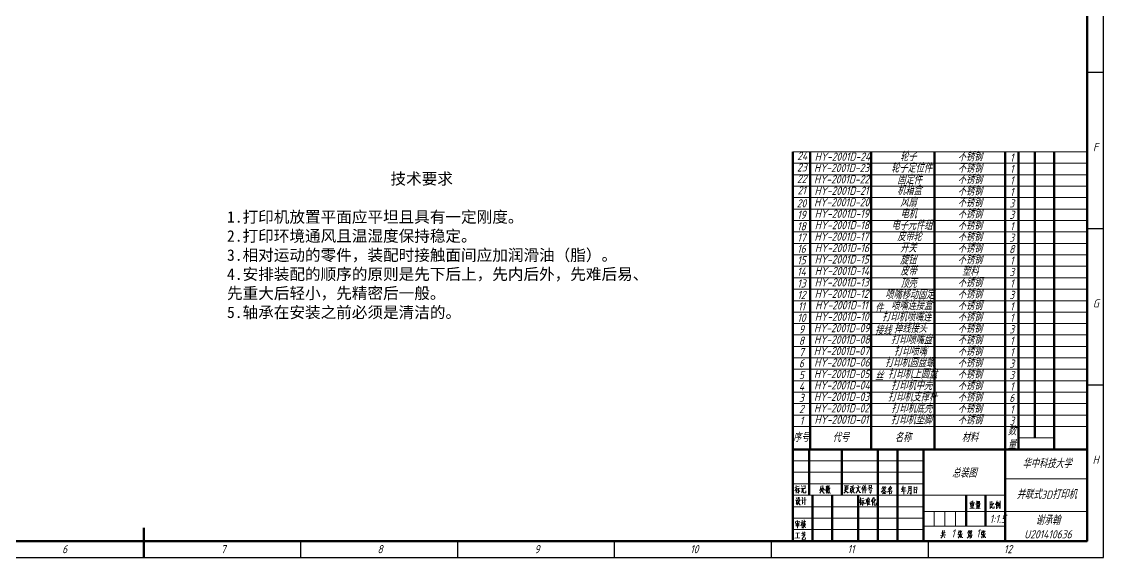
# Model space of a CAD drawing. Header units: inches. Extents: x -2049 to -860, y -317 to 524.
# Drawn here: x -1522 to -860, y -317 to 10 of the extents above; entities that cross this region are included whole.
import ezdxf

# ---------------------------------------------------------------- set-up
doc = ezdxf.new("R2010")
doc.units = ezdxf.units.IN
doc.header["$LTSCALE"] = 2.574606
doc.header["$MEASUREMENT"] = 0
doc.layers.get('0').update_dxf_attribs({"linetype": 'CONTINUOUS', "lineweight": 50})
for name, color, linetype, lineweight in [('from', 7, 'CONTINUOUS', 15), ('侧边栏', 255, 'CONTINUOUS', 25), ('图框', 7, 'CONTINUOUS', 30), ('图框粗', 7, 'CONTINUOUS', 50), ('图框细', 255, 'CONTINUOUS', 25), ('细实线', 7, 'CONTINUOUS', 9)]:
    doc.layers.add(name, color=color, linetype=linetype, lineweight=lineweight)
doc.styles.add('样式5.0', font='gbeitc.shx', dxfattribs={"height": 5, "bigfont": 'gbcbig.shx'})

# ---------------------------------------------------------------- blocks, each defined once
blk = doc.blocks.new('A0图框')
at = {"layer": '图框粗'}
blk.add_line((602, 0), (602, 18), dxfattribs=at)
blk.add_lwpolyline([(25, 10), (1179, 10), (1179, 831), (25, 831)], close=True, dxfattribs=at)
at = {"layer": '图框细'}
for p, q in [((1179, 296.8), (1189, 296.8)), ((1179, 201.2), (1189, 201.2)), ((1179, 105.6), (1189, 105.6)), ((698, 0), (698, 10)), ((794, 0), (794, 10)), ((890, 0), (890, 10)), ((986, 0), (986, 10)), ((1082, 0), (1082, 10))]:
    blk.add_line(p, q, dxfattribs=at)
blk.add_lwpolyline([(0, 0), (1189, 0), (1189, 841), (0, 841)], close=True, dxfattribs=at)
at = {"layer": '图框细', "char_height": 5, "attachment_point": 1, "style": '样式5.0'}
for s, insert, width in [('\\pi3.64583;F', (1179, 253.42), 10), ('\\pi3.59375;G', (1179, 157.82), 10), ('\\pi3.4375;H', (1179, 62.22), 10), ('\\pi46.95833;6', (505, 7.52), 96), ('\\pi47.0625;7', (602, 7.52), 96), ('\\pi46.85417;8', (698, 7.52), 96), ('\\pi46.95833;9', (794, 7.52), 96), ('\\pi46.22917;10', (890, 7.52), 96), ('\\pi46.4375;11', (986, 7.52), 96), ('\\pi46.125;12', (1082, 7.52), 96)]:
    blk.add_mtext(s, dxfattribs=dict(at, insert=insert, width=width))

msp = doc.modelspace()

# ---------------------------------------------------------------- linework, layer by layer
for p, q in [((-1049.93, -251.29), (-1049.93, -69.29)), ((-1039.27, -251.29), (-1039.27, -69.29)), ((-1001.89, -251.29), (-1001.89, -69.29)), ((-963.25, -69.29), (-963.25, -251.29)), ((-919.93, -69.29), (-919.93, -251.29)), ((-911.91, -251.29), (-911.91, -69.29)), ((-901.89, -244.29), (-901.89, -69.29)), ((-889.9, -251.29), (-889.9, -69.29)), ((-869.89, -251.29), (-1049.93, -251.29)), ((-1049.93, -251.29), (-1049.93, -307.3)), ((-1039.9, -251.29), (-1039.9, -279.32)), ((-1019.89, -251.29), (-1019.89, -279.32)), ((-997.92, -279.32), (-997.92, -251.29)), ((-985.89, -251.29), (-985.89, -279.32)), ((-969.89, -251.29), (-969.89, -307.3)), ((-919.89, -251.29), (-919.89, -307.3)), ((-1037.89, -307.3), (-1037.89, -279.32)), ((-1025.91, -279.32), (-1025.91, -307.3)), ((-1009.91, -307.3), (-1009.91, -279.32)), ((-997.92, -279.32), (-997.92, -307.3)), ((-985.89, -307.3), (-985.89, -279.32)), ((-943.91, -279.32), (-943.91, -298.3)), ((-931.92, -279.32), (-931.92, -298.3))]:
    msp.add_line(p, q)
at = {"layer": 'from'}
for p, q in [((-1049.93, -118.26), (-869.89, -118.26)), ((-1049.93, -237.25), (-869.89, -237.25)), ((-911.91, -244.29), (-889.9, -244.29)), ((-911.91, -251.29), (-869.89, -251.29)), ((-869.89, -307.3), (-869.89, -251.29)), ((-1049.93, -258.28), (-969.89, -258.28)), ((-1049.93, -265.28), (-969.89, -265.28)), ((-919.89, -269.29), (-869.89, -269.29)), ((-1049.93, -272.28), (-969.89, -272.28)), ((-1047.41, -275.22), (-1045.53, -274.92)), ((-1046.21, -275.95), (-1045.53, -277.14)), ((-1044.21, -275.05), (-1044.98, -275.13)), ((-1044.55, -273.43), (-1044.12, -274.24)), ((-1043.74, -276.5), (-1044.51, -277.57)), ((-1044.21, -277.14), (-1044.21, -274.84)), ((-1043.57, -273.77), (-1042.33, -273.6)), ((-1043.57, -275.01), (-1043.57, -277.52)), ((-1042.29, -275.13), (-1043.57, -275.26)), ((-1043.57, -277.52), (-1043.23, -277.86)), ((-1043.23, -277.86), (-1041.91, -277.86)), ((-1042.29, -273.43), (-1042.42, -275.13)), ((-1041.91, -277.86), (-1041.99, -276.59)), ((-1032.88, -275.05), (-1033.44, -276.54)), ((-1032.67, -277.01), (-1033.44, -278.12)), ((-1032.97, -275.69), (-1030.96, -278.12)), ((-1032.63, -273.6), (-1032.88, -275.05)), ((-1032.88, -275.13), (-1032.07, -275.01)), ((-1032.29, -276.03), (-1032.67, -277.01)), ((-1032.03, -274.75), (-1032.29, -276.03)), ((-1031.48, -273.3), (-1031.48, -277.1)), ((-1031.3, -275.05), (-1030.58, -276.16)), ((-1028.92, -274.84), (-1029.85, -276.33)), ((-1029.68, -274.88), (-1028.1, -274.67)), ((-1029.68, -276.63), (-1028.53, -276.37)), ((-1029.04, -277.69), (-1029.51, -278.12)), ((-1029.47, -273.77), (-1029.21, -274.54)), ((-1029, -275.99), (-1029.3, -277.14)), ((-1029.3, -277.14), (-1028.36, -277.69)), ((-1028.7, -277.01), (-1029.04, -277.69)), ((-1028.92, -273.34), (-1028.92, -275.86)), ((-1028.92, -274.92), (-1028.32, -275.65)), ((-1028.49, -276.03), (-1028.7, -277.01)), ((-1028.36, -273.6), (-1028.57, -274.71)), ((-1027.89, -277.35), (-1028.53, -278.25)), ((-1027.98, -275.05), (-1028.32, -276.07)), ((-1028.15, -275.65), (-1027.25, -278.04)), ((-1027.81, -274.37), (-1027.98, -275.05)), ((-1027.98, -275.05), (-1026.95, -274.88)), ((-1027.55, -276.37), (-1027.89, -277.35)), ((-1027.72, -273.34), (-1027.81, -274.37)), ((-1027.38, -274.92), (-1027.55, -276.37)), ((-1018.61, -277.95), (-1017.76, -277.23)), ((-1015.75, -273.26), (-1018.4, -273.56)), ((-1018.23, -275.95), (-1016.14, -277.86)), ((-1017.93, -273.94), (-1017.93, -275.9)), ((-1016.22, -274.03), (-1017.93, -274.24)), ((-1017.93, -275.77), (-1016.22, -275.56)), ((-1017.76, -277.23), (-1017.37, -276.71)), ((-1017.67, -275.01), (-1016.48, -274.84)), ((-1017.16, -275.69), (-1017.37, -276.71)), ((-1017.16, -273.43), (-1017.16, -275.69)), ((-1016.22, -273.9), (-1016.31, -275.56)), ((-1016.14, -277.86), (-1015.5, -277.69)), ((-1014.81, -274.11), (-1013.79, -273.94)), ((-1014.77, -277.4), (-1013.79, -276.29)), ((-1014.64, -274.96), (-1014.64, -277.23)), ((-1014.64, -275.22), (-1013.79, -275.05)), ((-1013.7, -277.52), (-1014.26, -277.95)), ((-1013.79, -273.85), (-1013.88, -275.05)), ((-1013.45, -275.22), (-1013.79, -275.95)), ((-1013.24, -277.01), (-1013.7, -277.52)), ((-1013.24, -274.58), (-1013.45, -275.22)), ((-1013.45, -275.56), (-1012.51, -277.86)), ((-1013.32, -274.88), (-1012, -274.75)), ((-1012.89, -273.13), (-1013.24, -274.58)), ((-1012.77, -276.2), (-1013.24, -277.01)), ((-1012.51, -274.79), (-1012.77, -276.2)), ((-1012.51, -277.86), (-1011.91, -277.86)), ((-1010.42, -277.05), (-1011.4, -277.99)), ((-1011.27, -274.58), (-1008.54, -274.24)), ((-1010.46, -275.05), (-1008.97, -277.69)), ((-1010.04, -276.46), (-1010.42, -277.05)), ((-1010.21, -273.09), (-1009.74, -273.94)), ((-1009.65, -275.52), (-1010.04, -276.46)), ((-1009.48, -274.32), (-1009.65, -275.52)), ((-1008.97, -277.69), (-1008.24, -277.69)), ((-1006.67, -273.09), (-1007.82, -275.6)), ((-1007.09, -274.11), (-1007.09, -277.95)), ((-1006.71, -276.2), (-1004.58, -275.99)), ((-1006.28, -274.88), (-1006.62, -275.9)), ((-1006.11, -273.73), (-1006.28, -274.88)), ((-1006.24, -274.88), (-1004.79, -274.75)), ((-1005.56, -273), (-1005.56, -278.08)), ((-1004.02, -275.35), (-1001.16, -275.13)), ((-1001.76, -276.07), (-1003.3, -276.29)), ((-1003.17, -273.09), (-1003.17, -274.84)), ((-1003.17, -273.51), (-1001.8, -273.43)), ((-1001.76, -274.49), (-1003.17, -274.62)), ((-1002.95, -275.26), (-1003.17, -276.2)), ((-1002.36, -278.16), (-1002.87, -277.27)), ((-1001.72, -275.9), (-1002.36, -278.16)), ((-1001.76, -273.17), (-1001.84, -274.49)), ((-994.98, -276.54), (-995.74, -277.48)), ((-994.64, -273.73), (-995.36, -275.65)), ((-994.98, -274.75), (-994.04, -274.54)), ((-994.12, -275.22), (-994.98, -276.54)), ((-994.85, -276.63), (-993.7, -276.46)), ((-994.85, -277.14), (-994.68, -278.04)), ((-994.64, -274.71), (-994.46, -275.48)), ((-994.29, -277.1), (-994.12, -277.86)), ((-994.21, -275.43), (-993.1, -277.14)), ((-993.91, -275.22), (-993.48, -273.81)), ((-993.48, -277.01), (-993.82, -278.29)), ((-993.7, -274.75), (-992.72, -274.54)), ((-993.44, -274.71), (-993.27, -275.52)), ((-993.1, -277.14), (-992.59, -277.14)), ((-990.88, -276.63), (-991.99, -277.4)), ((-989.98, -273.81), (-991.56, -275.82)), ((-990.92, -275.13), (-990.5, -275.86)), ((-990.11, -275.86), (-990.88, -276.63)), ((-990.79, -276.54), (-990.79, -278.63)), ((-990.79, -276.93), (-989.39, -276.71)), ((-990.67, -274.84), (-989.39, -274.71)), ((-989.22, -274.54), (-990.11, -275.86)), ((-989.43, -278.04), (-989.34, -276.59)), ((-980.56, -276.59), (-983.63, -276.93)), ((-983.41, -275.77), (-982.73, -274.75)), ((-982.73, -274.75), (-982.31, -273.56)), ((-982.73, -274.75), (-980.98, -274.54)), ((-982.73, -276.76), (-982.73, -275.39)), ((-982.73, -275.69), (-980.98, -275.48)), ((-981.88, -274.67), (-981.88, -278.59)), ((-979.23, -277.48), (-979.79, -278.46)), ((-978.93, -276.37), (-979.23, -277.48)), ((-978.89, -273.68), (-978.93, -276.37)), ((-978.93, -276.37), (-977.91, -276.24)), ((-978.89, -274.2), (-977.57, -274.07)), ((-978.89, -275.26), (-977.95, -275.13)), ((-977.57, -278.63), (-978.21, -277.91)), ((-977.57, -273.77), (-977.57, -278.63)), ((-975.69, -274.15), (-975.69, -278.08)), ((-975.69, -274.62), (-974.16, -274.37)), ((-975.69, -276.03), (-974.54, -275.86)), ((-975.69, -277.69), (-974.24, -277.48)), ((-974.07, -274.15), (-974.24, -277.95)), ((-1049.93, -279.32), (-919.89, -279.32)), ((-1046.9, -282.81), (-1045.83, -282.69)), ((-1046.81, -283.2), (-1045.66, -285.12)), ((-1045.7, -282.52), (-1046.21, -283.8)), ((-1046.04, -280.55), (-1046.04, -281.24)), ((-1046.04, -281.24), (-1045.96, -281.96)), ((-1045.96, -281.96), (-1045.74, -282.26)), ((-1045.74, -282.26), (-1045.27, -282.26)), ((-1044.59, -282.26), (-1043.87, -282.09)), ((-1044.17, -280.55), (-1043.7, -281.41)), ((-1044.12, -284.69), (-1043.48, -283.62)), ((-1043.87, -281.92), (-1044, -284.52)), ((-1043.44, -282.3), (-1041.69, -282.09)), ((-1042.54, -285.16), (-1042.54, -280.42)), ((-1030.96, -278.12), (-1030.41, -278.08)), ((-1027.25, -278.04), (-1026.78, -278.04)), ((-1008.46, -282.39), (-1009.18, -284.01)), ((-1008.07, -282), (-1009.14, -282.22)), ((-1008.46, -280.72), (-1008.46, -285.46)), ((-1008.16, -283.07), (-1008.46, -282.39)), ((-1007.48, -283.24), (-1008.2, -284.69)), ((-1007.99, -282.64), (-1006.11, -282.39)), ((-1007.69, -281.36), (-1006.54, -281.15)), ((-1007.05, -285.46), (-1007.05, -282.47)), ((-1006.75, -283.37), (-1006.11, -284.56)), ((-1005.43, -284.14), (-1005.17, -284.65)), ((-1004.87, -282.26), (-1005.26, -281.62)), ((-1005.17, -284.65), (-1004.58, -282.26)), ((-1003.76, -280.68), (-1004.58, -282.94)), ((-1004.23, -282.09), (-1004.23, -285.59)), ((-1004.19, -282.22), (-1002.74, -282.05)), ((-1003.85, -283.16), (-1002.78, -282.98)), ((-1003.85, -284.09), (-1002.83, -283.97)), ((-1003.38, -280.98), (-1003.17, -281.83)), ((-1003.34, -282.17), (-1003.38, -285.07)), ((-1000.52, -280.77), (-1001.93, -283.16)), ((-1001.08, -281.75), (-1001.08, -285.59)), ((-999.03, -281.88), (-1000.69, -283.75)), ((-1000.14, -280.77), (-1000.14, -285.07)), ((-998.82, -285.29), (-998.94, -284.01)), ((-995.23, -278.51), (-992.97, -278.25)), ((-990.79, -278.21), (-989.34, -278.04)), ((-941.73, -284.14), (-938.66, -283.84)), ((-940.16, -283.2), (-941.14, -283.54)), ((-941.09, -284.44), (-940.97, -286.31)), ((-941.01, -284.65), (-939.26, -284.48)), ((-939.47, -282.77), (-940.16, -283.2)), ((-940.16, -283.2), (-940.16, -287.34)), ((-939.13, -284.22), (-939.3, -285.76)), ((-937.21, -282.81), (-937.21, -284.44)), ((-937.21, -283.16), (-935.68, -283.07)), ((-937.21, -283.71), (-935.89, -283.58)), ((-935.68, -284.09), (-937.21, -284.22)), ((-935.63, -282.94), (-935.72, -284.09)), ((-929.19, -283.16), (-929.19, -286.95)), ((-928.04, -282.9), (-928.04, -286.87)), ((-928.04, -285.54), (-926.97, -284.14)), ((-924.88, -282.77), (-925.86, -285.07)), ((-925.22, -283.67), (-925.22, -287.59)), ((-924.37, -283.58), (-925.01, -285.71)), ((-924.84, -283.67), (-923.77, -283.45)), ((-924.63, -284.61), (-923.99, -284.44)), ((-924.16, -285.76), (-923.94, -284.31)), ((-923.56, -286.14), (-923.56, -284.01)), ((-923, -282.77), (-923, -287.51)), ((-1049.93, -286.31), (-969.89, -286.31)), ((-1045.66, -285.12), (-1045.19, -285.12)), ((-1007.05, -285.5), (-1007.65, -284.82)), ((-1004.23, -285.12), (-1002.57, -284.95)), ((-1000.14, -285.07), (-999.92, -285.29)), ((-999.92, -285.29), (-998.82, -285.29)), ((-869.89, -289.3), (-969.89, -289.3)), ((-963.41, -289.3), (-963.41, -298.3)), ((-956.92, -289.3), (-956.92, -298.3)), ((-950.39, -289.3), (-950.39, -298.3)), ((-938.66, -287.29), (-941.61, -287.51)), ((-939.3, -286.57), (-941.01, -286.74)), ((-939.09, -285.8), (-940.97, -285.97)), ((-940.84, -285.33), (-939.51, -285.2)), ((-938.11, -284.82), (-935.08, -284.65)), ((-937.94, -287.59), (-935.29, -287.42)), ((-937.42, -286.91), (-935.68, -286.78)), ((-937.25, -285.03), (-937.25, -286.53)), ((-937.25, -285.33), (-935.68, -285.2)), ((-935.68, -286.27), (-937.25, -286.35)), ((-937.04, -285.8), (-935.93, -285.76)), ((-936.49, -285.25), (-936.49, -287.46)), ((-935.63, -285.03), (-935.72, -286.27)), ((-929.45, -287.34), (-928.25, -286.35)), ((-929.19, -285.07), (-928.29, -284.78)), ((-928.04, -286.87), (-927.44, -287.29)), ((-927.44, -287.29), (-926.76, -287.29)), ((-926.76, -287.29), (-926.76, -286.14)), ((-924.75, -287.12), (-924.16, -285.76)), ((-924.71, -285.16), (-924.37, -285.8)), ((-923, -287.51), (-923.56, -286.78)), ((-1049.93, -293.31), (-969.89, -293.31)), ((-1048.22, -295.61), (-1045.83, -295.4)), ((-1045.79, -295.27), (-1046.09, -296.04)), ((-1044.93, -296), (-1043.61, -295.78)), ((-1044.17, -295.95), (-1044.93, -298.04)), ((-1044.17, -294.46), (-1044.17, -299.37)), ((-1044.17, -296.21), (-1043.7, -296.94)), ((-1043.61, -295.66), (-1041.86, -295.4)), ((-1042.29, -296.21), (-1043.61, -298.22)), ((-1043.57, -296.94), (-1042.63, -296.72)), ((-1042.84, -295.74), (-1043.44, -296.89)), ((-1042.97, -294.42), (-1042.76, -295.23)), ((-1042.2, -296.98), (-1042.8, -298.04)), ((-1049.93, -300.31), (-969.89, -300.31)), ((-1048.13, -302.57), (-1045.87, -302.35)), ((-1044.59, -302.74), (-1042.2, -302.4)), ((-1042.59, -303.55), (-1044.34, -303.85)), ((-1042.42, -303.38), (-1044.12, -305.98)), ((-1042.8, -298.04), (-1043.82, -299.37)), ((-1043.74, -303.33), (-1043.74, -301.63)), ((-1042.84, -301.63), (-1043.14, -303.29)), ((-1042.76, -298.09), (-1042.08, -299.2)), ((-919.89, -298.3), (-969.89, -298.3)), ((-956.32, -303.55), (-959.44, -303.85)), ((-958.12, -304.15), (-959.27, -305.55)), ((-959.05, -302.44), (-956.66, -302.14)), ((-958.29, -303.72), (-958.29, -300.77)), ((-956.79, -305.42), (-957.56, -304.1)), ((-957.26, -300.6), (-957.48, -303.63)), ((-947.92, -301.16), (-948.82, -301.29)), ((-948.56, -301.97), (-948.69, -303.55)), ((-948.64, -303.29), (-948.05, -303.21)), ((-948.56, -302.23), (-947.96, -302.1)), ((-947.96, -303.04), (-948.18, -304.53)), ((-948.05, -302.1), (-947.88, -300.99)), ((-947.75, -303.04), (-946.04, -302.82)), ((-947.37, -300.82), (-947.41, -304.96)), ((-946.38, -301.16), (-947.37, -302.52)), ((-947.15, -302.99), (-946.38, -305.25)), ((-942.97, -302.48), (-942.03, -300.65)), ((-942.42, -303.93), (-940.33, -303.72)), ((-942.37, -301.37), (-941.43, -301.2)), ((-942.37, -302.44), (-940.67, -302.27)), ((-942.37, -302.91), (-942.37, -303.93)), ((-940.62, -302.99), (-942.37, -303.16)), ((-941.86, -302.23), (-942.16, -301.37)), ((-941.43, -303.93), (-942.16, -304.61)), ((-941.43, -302.35), (-941.43, -305.72)), ((-941.39, -302.14), (-940.84, -300.65)), ((-941.09, -301.37), (-940.11, -301.2)), ((-941.01, -301.37), (-940.5, -302.23)), ((-940.71, -302.99), (-940.62, -302.14)), ((-940.28, -303.42), (-940.54, -305.17)), ((-933.76, -301.16), (-934.65, -301.29)), ((-934.44, -301.97), (-934.52, -303.55)), ((-934.48, -303.29), (-933.88, -303.21)), ((-934.44, -302.23), (-933.8, -302.1)), ((-933.8, -303.04), (-934.05, -304.53)), ((-933.88, -302.1), (-933.71, -300.99)), ((-933.59, -303.04), (-931.88, -302.82)), ((-933.2, -300.82), (-933.29, -304.96)), ((-932.22, -301.16), (-933.2, -302.52)), ((-932.99, -302.99), (-932.22, -305.25)), ((-1048.6, -305.6), (-1045.53, -305.38)), ((-1044.12, -305.98), (-1044.12, -306.19)), ((-1044.12, -306.19), (-1044, -306.28)), ((-1044, -306.28), (-1042.2, -306.19)), ((-1042.2, -306.19), (-1042.25, -305.08)), ((-948.43, -305.51), (-948.82, -304.79)), ((-948.18, -304.53), (-948.43, -305.51)), ((-947.58, -305.25), (-946.81, -304.53)), ((-946.38, -305.25), (-945.91, -305.25)), ((-942.16, -304.61), (-943.14, -305.47)), ((-940.54, -305.17), (-940.88, -304.49)), ((-934.27, -305.51), (-934.65, -304.79)), ((-934.05, -304.53), (-934.27, -305.51)), ((-933.41, -305.25), (-932.65, -304.53)), ((-932.22, -305.25), (-931.79, -305.25))]:
    msp.add_line(p, q, dxfattribs=at)
at = {"layer": '图框'}
msp.add_line((-1049.93, -307.3), (-869.89, -307.3), dxfattribs=at)
at = {"layer": '细实线'}
for points in [[(-1049.93, -69.29), (-869.89, -69.29)], [(-1049.93, -76.28), (-869.89, -76.28)], [(-1049.93, -90.28), (-869.89, -90.28)], [(-1049.93, -97.27), (-869.89, -97.27)], [(-1049.93, -104.27), (-869.89, -104.27)], [(-1049.93, -111.27), (-869.89, -111.27)], [(-1049.93, -118.26), (-869.89, -118.26)], [(-1049.93, -125.26), (-869.89, -125.26)], [(-1049.93, -132.26), (-869.89, -132.26)], [(-1049.93, -132.26), (-869.89, -132.26)], [(-1049.93, -139.26), (-869.89, -139.26)], [(-1049.93, -146.25), (-869.89, -146.25)], [(-1049.93, -146.25), (-869.89, -146.25)], [(-1049.93, -153.25), (-869.89, -153.25)], [(-1049.93, -160.29), (-869.89, -160.29)], [(-1049.93, -160.29), (-869.89, -160.29)], [(-1049.93, -167.28), (-869.89, -167.28)], [(-1049.93, -167.28), (-869.89, -167.28)], [(-1049.93, -174.28), (-869.89, -174.28)], [(-1049.93, -181.28), (-869.89, -181.28)], [(-1049.93, -188.27), (-869.89, -188.27)], [(-1049.93, -195.27), (-869.89, -195.27)], [(-1049.93, -209.26), (-869.89, -209.26)], [(-1049.93, -216.26), (-869.89, -216.26)], [(-1049.93, -223.26), (-869.89, -223.26)], [(-1049.93, -230.25), (-869.89, -230.25)], [(-1047.58, -275.65), (-1047.92, -274.92), (-1048.65, -276.59)], [(-1047.54, -274.54), (-1048.56, -274.75)], [(-1047.92, -273.3), (-1047.92, -278.04)], [(-1046.94, -275.82), (-1047.62, -277.27)], [(-1047.15, -273.94), (-1046, -273.73)], [(-1046.47, -278.08), (-1047.07, -277.35)], [(-1046.47, -278.04), (-1046.47, -275.05)], [(-1047.54, -282.26), (-1048.3, -282.34)], [(-1047.84, -280.68), (-1047.41, -281.49)], [(-1047.02, -283.67), (-1047.79, -284.78)], [(-1047.54, -284.35), (-1047.54, -282.05)], [(-1047.41, -285.16), (-1046.64, -284.44), (-1046.21, -283.8)], [(-1046.68, -281.49), (-1046.85, -282.13), (-1047.2, -282.81)], [(-1046.68, -280.55), (-1046.68, -281.53)], [(-1046.68, -280.81), (-1046.04, -280.68)], [(-1048.22, -295.27), (-1048.3, -296.38)], [(-1047.92, -296.3), (-1047.88, -298.3)], [(-1047.92, -296.55), (-1046.21, -296.38)], [(-1047.71, -297.32), (-1046.47, -297.23)], [(-1047.32, -294.5), (-1046.98, -295.27)], [(-1047.02, -295.78), (-1047.02, -299.49)], [(-1046.17, -296.3), (-1046.26, -298.3)], [(-1047.88, -298.09), (-1046.26, -297.92)], [(-1046.98, -302.44), (-1047.02, -305.47)]]:
    msp.add_lwpolyline(points, dxfattribs=at)
for points in [[(-1049.93, -83.28), (-1049.93, -83.28), (-869.89, -83.28), (-869.89, -83.28), (-869.89, -83.28), (-1049.93, -83.28), (-1049.93, -83.28)], [(-1049.93, -174.28), (-1049.93, -174.28), (-869.89, -174.28), (-869.89, -174.28), (-869.89, -174.28), (-1049.93, -174.28), (-1049.93, -174.28)], [(-1049.93, -202.27), (-1049.93, -202.27), (-869.89, -202.27), (-869.89, -202.27), (-869.89, -202.27), (-1049.93, -202.27), (-1049.93, -202.27)]]:
    msp.add_open_spline(points, degree=3, knots=[0, 0, 0, 0, 1, 1, 1, 2, 2, 2, 2], dxfattribs=at)

# ---------------------------------------------------------------- block references
at = {"layer": '侧边栏'}
msp.add_blockref('A0图框', (-2048.89, -317.3), dxfattribs=at)

# ---------------------------------------------------------------- texts
at = {"layer": 'from', "char_height": 5, "style": '样式5.0'}
for s, insert, width, attachment_point in [('\\pi2.7219;24', (-1049.93, -69.29), 10.6521, 1), ('\\pi2.12676;HY-2001D-24', (-1038.64, -69.73), 36.7535, 1), ('\\pi15.32911;轮子', (-999.66, -69.86), 37.3862, 1), ('不锈钢', (-949.04, -69.94), 37.3862, 1), ('1', (-915.92, -72.79), 8.0207, 5), ('\\pi2.61773;23', (-1049.93, -76.28), 10.6521, 1), ('\\pi2.33891;HY-2001D-23', (-1039.27, -76.59), 37.3862, 1), ('\\pi9.84197;轮子定位件', (-999.66, -76.86), 37.3862, 1), ('不锈钢', (-949.04, -76.93), 37.3862, 1), ('1', (-915.92, -79.69), 8.0207, 5), ('\\pi2.61773;22', (-1049.93, -83.28), 10.6521, 1), ('\\pi2.33891;HY-2001D-22', (-1039.27, -83.59), 37.3862, 1), ('\\pi13.67469;固定件', (-999.66, -83.97), 37.3862, 1), ('不锈钢', (-949.04, -83.93), 37.3862, 1), ('1', (-915.92, -86.78), 8.0207, 5), ('\\pi2.93023;21', (-1049.93, -90.28), 10.6521, 1), ('\\pi2.65141;HY-2001D-21', (-1039.27, -90.59), 37.3862, 1), ('\\pi13.50925;机箱盒', (-999.66, -90.53), 37.3862, 1), ('不锈钢', (-949.04, -90.93), 37.3862, 1), ('1', (-915.92, -93.78), 8.0207, 5), ('20', (-1044.6, -100.77), 10.6521, 5), ('\\pi2.44308;HY-2001D-20', (-1039.27, -97.59), 37.3862, 1), ('\\pi15.4394;风扇', (-999.66, -97.85), 37.3862, 1), ('不锈钢', (-949.04, -97.92), 37.3862, 1), ('3', (-915.92, -100.77), 8.0207, 5), ('19', (-1044.6, -107.77), 10.6521, 5), ('\\pi2.75558;HY-2001D-19', (-1039.27, -104.59), 37.3862, 1), ('\\pi15.54969;电机', (-999.66, -104.85), 37.3862, 1), ('不锈钢', (-949.04, -104.92), 37.3862, 1), ('3', (-915.92, -107.77), 8.0207, 5), ('18', (-1044.6, -114.77), 10.6521, 5), ('\\pi2.80766;HY-2001D-18', (-1039.27, -111.59), 37.3862, 1), ('\\pi10.09014;电子元件组', (-999.66, -111.84), 37.3862, 1), ('不锈钢', (-949.04, -111.92), 37.3862, 1), ('1', (-915.92, -114.77), 8.0207, 5), ('\\pi2.65141;HY-2001D-17', (-1039.27, -118.59), 37.3862, 1), ('\\pi13.59197;皮带轮', (-999.66, -118.72), 37.3862, 1), ('不锈钢', (-949.04, -118.91), 37.3862, 1), ('17', (-1044.6, -121.76), 10.6521, 5), ('\\pi2.91183;HY-2001D-16', (-1039.27, -125.59), 37.3862, 1), ('\\pi15.38425;开关', (-999.66, -125.75), 37.3862, 1), ('不锈钢', (-949.04, -125.91), 37.3862, 1), ('3', (-915.92, -121.76), 8.0207, 5), ('16', (-1044.6, -128.52), 10.6521, 5), ('8', (-915.92, -128.76), 8.0207, 5), ('15', (-1044.6, -135.52), 10.6521, 5), ('\\pi2.75558;HY-2001D-15', (-1039.27, -132.59), 37.3862, 1), ('\\pi15.27396;旋钮', (-999.66, -133.05), 37.3862, 1), ('不锈钢', (-949.04, -132.91), 37.3862, 1), ('1', (-915.92, -135.76), 8.0207, 5), ('14', (-1044.6, -142.51), 10.6521, 5), ('\\pi2.85974;HY-2001D-14', (-1039.27, -139.59), 37.3862, 1), ('\\pi15.49455;皮带', (-999.66, -139.8), 37.3862, 1), (' 塑料', (-949.04, -139.9), 37.3862, 1), ('3', (-915.92, -142.75), 8.0207, 5), ('13', (-1044.6, -149.75), 10.6521, 5), ('\\pi2.75558;HY-2001D-13', (-1039.27, -146.59), 37.3862, 1), ('\\pi15.4394;顶壳', (-999.66, -147.32), 37.3862, 1), ('不锈钢', (-949.04, -146.9), 37.3862, 1), ('1', (-915.92, -149.75), 8.0207, 5), ('12', (-1044.6, -156.77), 10.6521, 5), ('\\pi2.75558;HY-2001D-12', (-1039.27, -153.59), 37.3862, 1), ('\\pi6.28499;喷嘴移动固定件', (-999.66, -154.23), 37.3862, 1), ('不锈钢', (-949.04, -153.9), 37.3862, 1), ('3', (-915.92, -156.77), 8.0207, 5), ('11', (-1044.6, -163.79), 10.6521, 5), ('\\pi3.06808;HY-2001D-11', (-1039.27, -160.59), 37.3862, 1), ('\\pi9.95227;喷嘴连接盒', (-999.66, -160.85), 37.3862, 1), ('不锈钢', (-949.04, -160.94), 37.3862, 1), ('1', (-915.92, -163.79), 8.0207, 5), ('10', (-1044.6, -170.78), 10.6521, 5), ('\\pi2.85974;HY-2001D-10', (-1039.27, -167.59), 37.3862, 1), ('\\pi4.43756;打印机喷嘴连接线', (-999.66, -167.86), 37.3862, 1), ('不锈钢', (-949.04, -167.93), 37.3862, 1), ('1', (-915.92, -170.78), 8.0207, 5), ('9', (-1044.6, -177.78), 10.6521, 5), ('\\pi2.33891;HY-2001D-09', (-1039.27, -174.59), 37.3862, 1), ('\\pi11.71697;掉线接头', (-999.66, -174.86), 37.3862, 1), ('不锈钢', (-949.04, -174.93), 37.3862, 1), ('3', (-915.92, -177.78), 8.0207, 5), ('8', (-1044.6, -184.78), 10.6521, 5), ('\\pi2.39099;HY-2001D-08', (-1039.27, -181.59), 37.3862, 1), ('\\pi9.84197;打印喷嘴盘', (-999.66, -181.85), 37.3862, 1), ('不锈钢', (-949.04, -181.93), 37.3862, 1), ('1', (-915.92, -184.78), 8.0207, 5), ('7', (-1044.6, -191.77), 10.6521, 5), ('\\pi2.23474;HY-2001D-07', (-1039.27, -188.59), 37.3862, 1), ('\\pi11.71697;打印喷嘴', (-999.66, -188.85), 37.3862, 1), ('不锈钢', (-949.04, -188.92), 37.3862, 1), ('1', (-915.92, -191.77), 8.0207, 5), ('6', (-1044.6, -198.53), 10.6521, 5), ('\\pi2.49516;HY-2001D-06', (-1039.27, -195.59), 37.3862, 1), ('\\pi6.20227;打印机圆盘螺丝', (-999.66, -195.85), 37.3862, 1), ('不锈钢', (-949.04, -195.92), 37.3862, 1), ('3', (-915.92, -198.79), 8.0207, 5), ('5', (-1044.6, -205.77), 10.6521, 5), ('\\pi2.33891;HY-2001D-05', (-1039.27, -202.59), 37.3862, 1), ('\\pi8.02212;打印机上圆盘', (-999.66, -202.84), 37.3862, 1), ('不锈钢', (-949.04, -202.92), 37.3862, 1), ('3', (-915.92, -205.77), 8.0207, 5), ('4', (-1044.6, -212.76), 10.6521, 5), ('\\pi2.44308;HY-2001D-04', (-1039.27, -209.59), 37.3862, 1), ('\\pi9.92469;打印机中壳', (-999.66, -209.84), 37.3862, 1), ('不锈钢', (-949.04, -209.91), 37.3862, 1), ('1', (-915.92, -212.76), 8.0207, 5), ('3', (-1044.6, -219.76), 10.6521, 5), ('\\pi2.33891;HY-2001D-03', (-1039.27, -216.59), 37.3862, 1), ('\\pi7.99455;打印机支撑杆', (-999.66, -216.84), 37.3862, 1), ('不锈钢', (-949.04, -216.91), 37.3862, 1), ('6', (-915.92, -219.76), 8.0207, 5), ('2', (-1044.6, -226.52), 10.6521, 5), ('\\pi2.33891;HY-2001D-02', (-1039.27, -223.59), 37.3862, 1), ('\\pi9.92469;打印机底壳', (-999.66, -223.83), 37.3862, 1), ('不锈钢', (-949.04, -223.91), 37.3862, 1), ('1', (-915.92, -226.76), 8.0207, 5), ('1', (-1044.6, -233.75), 10.6521, 5), ('\\pi2.65141;HY-2001D-01', (-1039.27, -230.59), 37.3862, 1), ('\\pi9.84197;打印机垫脚', (-999.66, -230.83), 37.3862, 1), ('不锈钢', (-949.04, -230.9), 37.3862, 1), ('3', (-915.92, -233.75), 8.0207, 5), ('序号', (-1044.91, -244.27), 10.0264, 5), ('代号', (-1020.58, -244.27), 37.3862, 5), ('名称', (-982.57, -244.27), 38.6375, 5), ('材料', (-941.59, -244.27), 43.3165, 5), ('数量', (-915.92, -244.27), 8.0207, 5), ('华中科技大学', (-894.37, -260.21), 37.3862, 5), ('总装图', (-945.01, -265.95), 37.3862, 5), ('并联式3D打印机', (-894.59, -279.06), 37.3862, 5), ('1:1.5', (-929.49, -291.27), 12.0307, 1), ('谢承翰\\PU201410636', (-893.82, -299.02), 37.3862, 5), ('1', (-952.99, -300.12), 5.3935, 1), ('1', (-937.82, -300.12), 5.3935, 1)]:
    msp.add_mtext(s, dxfattribs=dict(at, insert=insert, width=width, attachment_point=attachment_point))
at = {"layer": 'from', "insert": (-1396.06, -82.21), "char_height": 5, "attachment_point": 1, "style": '样式5.0'}
msp.add_mtext_dynamic_manual_height_columns('{\\fFangSong|b0|i0|c134|p49;^I^I\\H1.4x;^I ^I^I技术要求\\P\\P1.打印机放置平面应平坦且具有一定刚度。\\P2.打印环境通风且温湿度保持稳定。\\P3.相对运动的零件，装配时接触面间应加润滑油（脂）。\\P4.安排装配的顺序的原则是先下后上，先内后外，先难后易、先重大后轻小，先精密后一般。\\P5.轴承在安装之前必须是清洁的。}', width=264.4718, gutter_width=22.5, heights=[0], dxfattribs=at)

doc.saveas('drawing.dxf')
